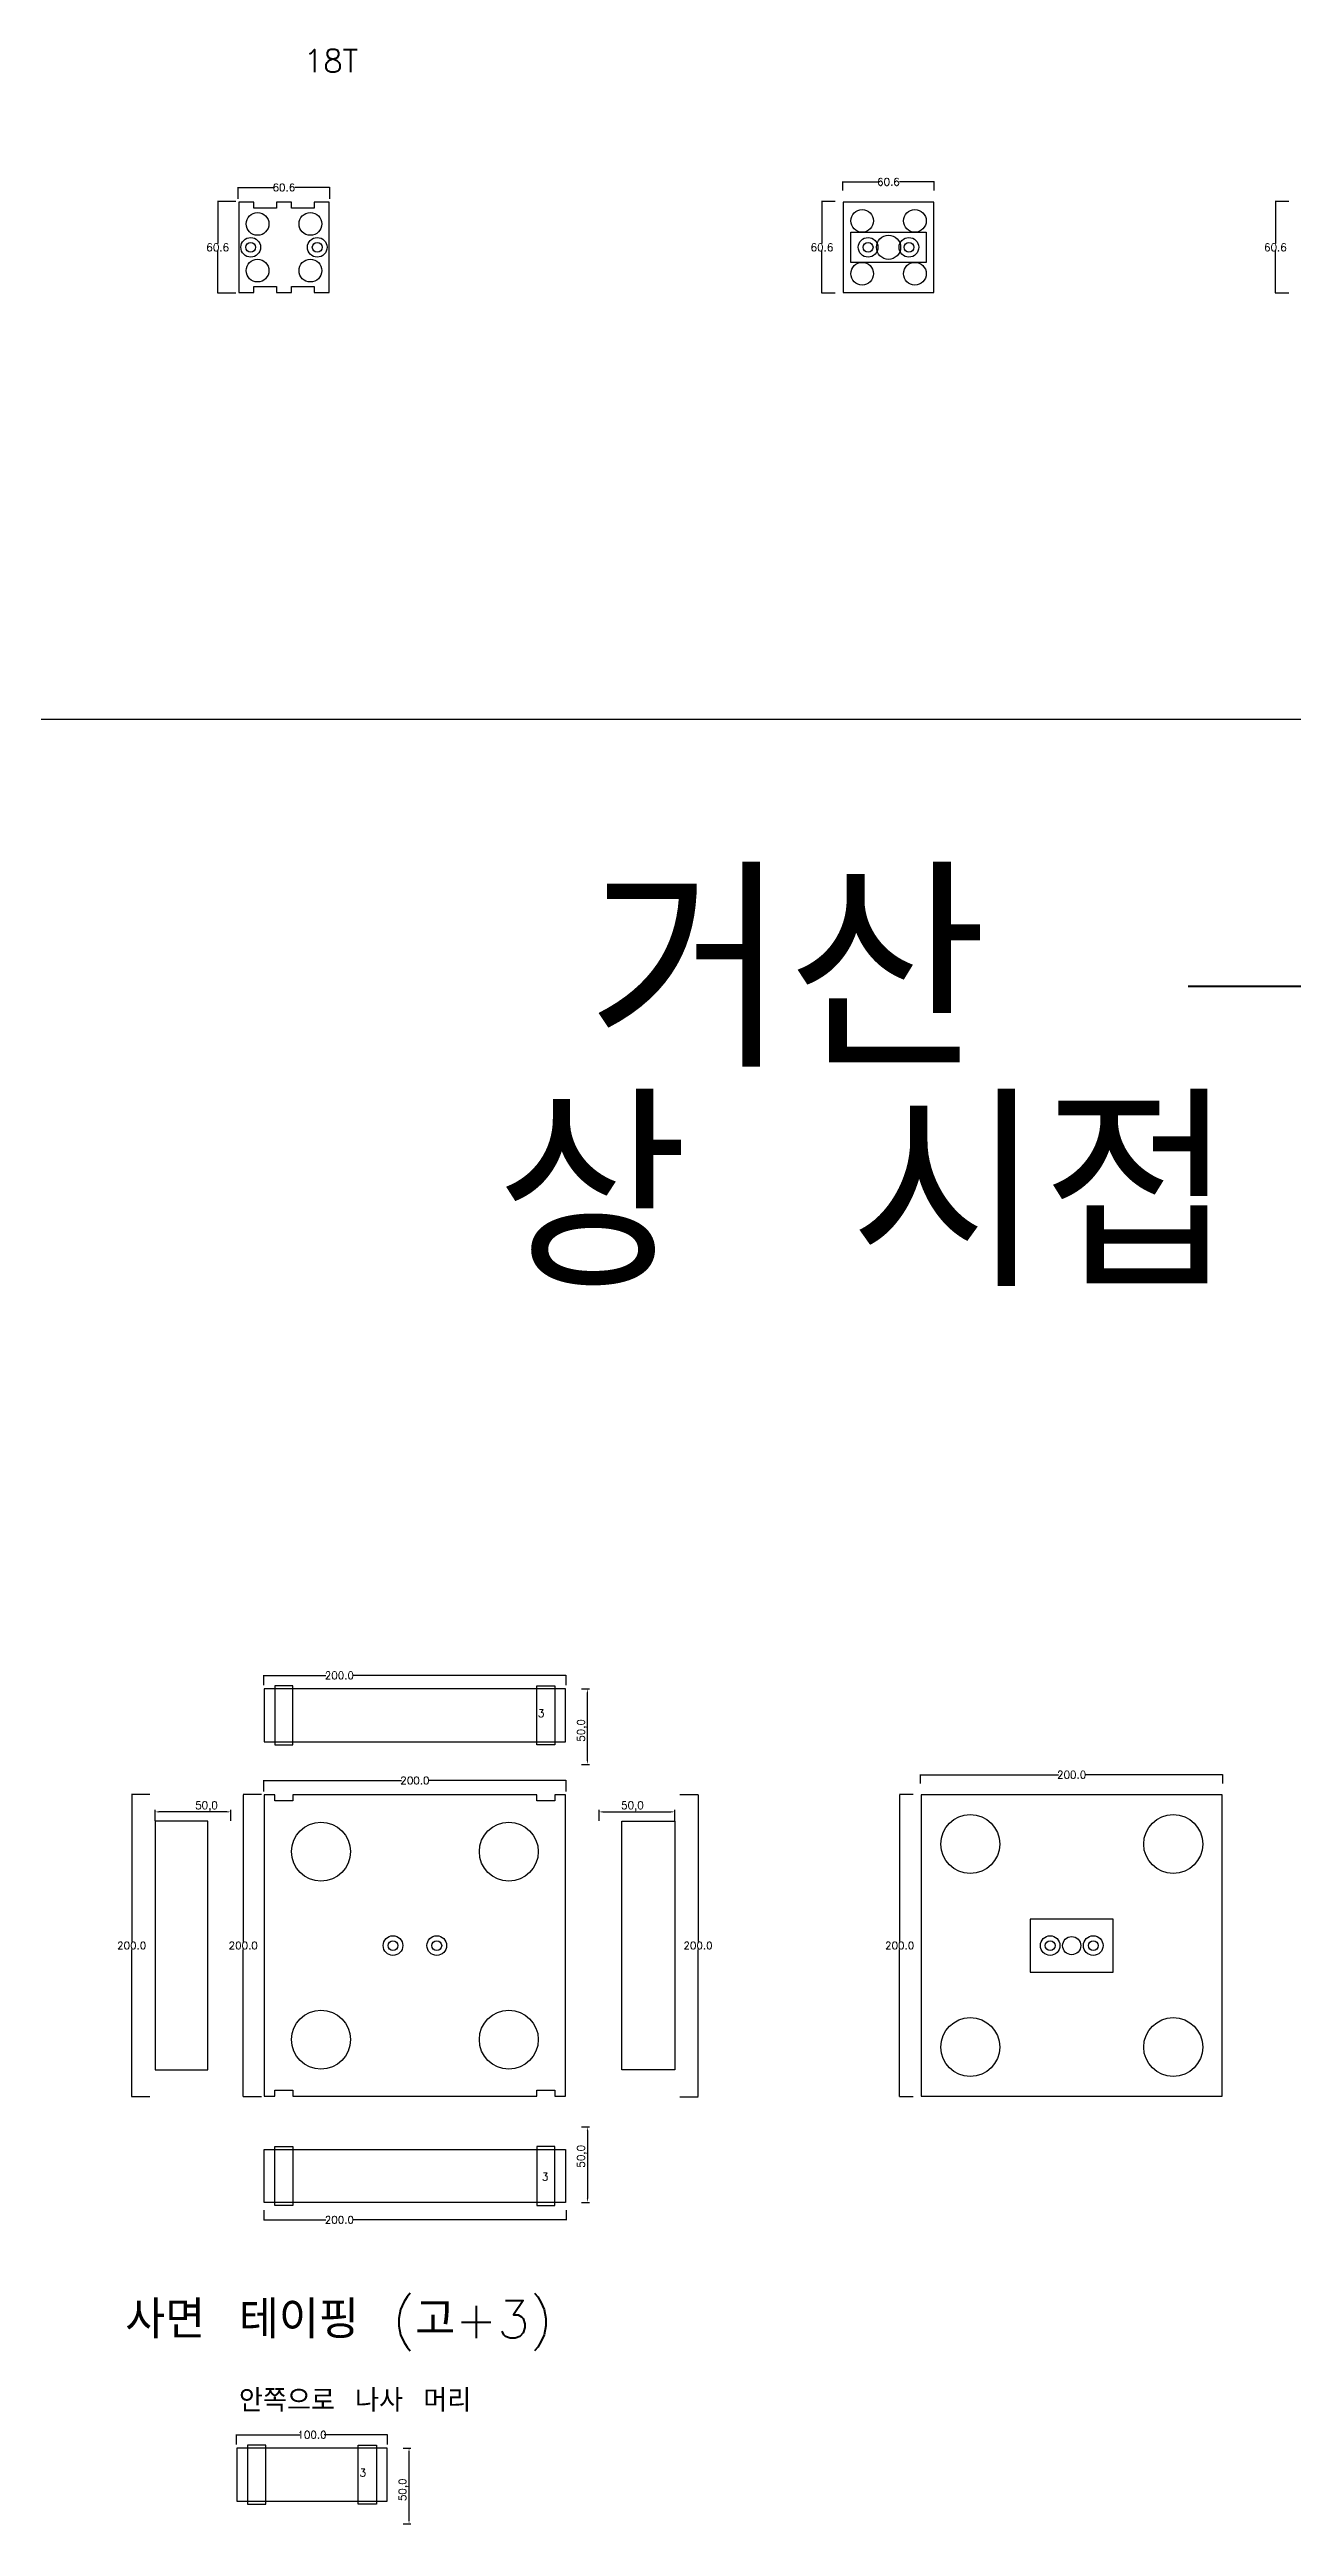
# Model space of a CAD drawing. Header units: millimetres. Extents: x 13291 to 28291, y 200 to 6643.
# Drawn here: x 19818 to 20641, y 5004 to 6643 of the extents above; entities that cross this region are included whole.
import ezdxf

# ---------------------------------------------------------------- set-up
doc = ezdxf.new("R2010")
doc.units = ezdxf.units.MM
for name, color, linetype in [('TEXT', 3, 'Continuous'), ('볼트 구멍', 7, 'Continuous'), ('치구', 7, 'Continuous'), ('치수', 7, 'Continuous')]:
    doc.layers.add(name, color=color, linetype=linetype)
doc.styles.get("Standard").update_dxf_attribs({"font": 'txt.shx', "bigfont": 'whgtxt.shx'})
doc.dimstyles.new('ISO-25', dxfattribs={"dimtxt": 2.5, "dimasz": 2.5, "dimexe": 1.25, "dimexo": 0.625, "dimtad": 1, "dimtxsty": 'Standard', "dimcen": 2.5, "dimadec": 0, "dimazin": 0, "dimtfac": 1, "dimtmove": 0, "dimatfit": 3, "dimfxl": 0, "dimarcsym": 0})
doc.dimstyles.get("Standard").update_dxf_attribs({"dimtxt": 7, "dimasz": 0.18, "dimexe": 0.18, "dimexo": 0.0625, "dimgap": 0.09, "dimtad": 0, "dimtih": 1, "dimtoh": 1, "dimdec": 1, "dimzin": 0, "dimdsep": 46, "dimtxsty": 'Standard', "dimcen": 0.09, "dimadec": 0, "dimazin": 0, "dimtfac": 1, "dimtdec": 1, "dimtofl": 0, "dimtmove": 0, "dimatfit": 3, "dimfxl": 0, "dimtolj": 1, "dimtzin": 0, "dimarcsym": 0})

# ---------------------------------------------------------------- blocks, each defined once
blk = doc.blocks.new('*D274')
at = {"layer": 'Defpoints', "color": 0}
for p in [(20051.5, 5055.9), (20056, 5055.9), (20051.5, 5005.9)]:
    blk.add_point(p, dxfattribs=at)
at = {"layer": '치수', "color": 0, "lineweight": -2}
for p, q in [((20052.1, 5055.9), (20057.2, 5055.9)), ((20056, 5008.4), (20056, 5053.4)), ((20052.1, 5005.9), (20057.2, 5005.9))]:
    blk.add_line(p, q, dxfattribs=at)
at = {"layer": '치수', "color": 0}
for points in [[(20055.5, 5053.4), (20056.4, 5053.4), (20056, 5055.9)], [(20055.5, 5008.4), (20056.4, 5008.4), (20056, 5005.9)]]:
    blk.add_solid(points, dxfattribs=at)
at = {"layer": '치수', "color": 0, "insert": (20052.4, 5028.4), "char_height": 5, "attachment_point": 5, "rotation": 90}
blk.add_mtext('50,0', dxfattribs=at)
blk = doc.blocks.new('*D279')
at = {"layer": 'Defpoints', "color": 0, "linetype": 'Continuous'}
for p in [(20041.8, 5064.8), (19941.8, 5058.4), (20041.8, 5058.4)]:
    blk.add_point(p, dxfattribs=at)
at = {"layer": '치수', "color": 0, "linetype": 'Continuous', "lineweight": -2}
for p, q in [((19941.8, 5058.4), (19941.8, 5065)), ((19942, 5064.8), (19983.8, 5064.8)), ((20041.6, 5064.8), (19999.8, 5064.8)), ((20041.8, 5058.4), (20041.8, 5065))]:
    blk.add_line(p, q, dxfattribs=at)
at = {"layer": '치수', "color": 0, "linetype": 'Continuous'}
for points in [[(19942, 5064.8), (19942, 5064.7), (19941.8, 5064.8)], [(20041.6, 5064.8), (20041.6, 5064.7), (20041.8, 5064.8)]]:
    blk.add_solid(points, dxfattribs=at)
at = {"layer": '치수', "color": 0, "linetype": 'Continuous', "insert": (19991.8, 5064.8), "char_height": 5, "attachment_point": 5}
blk.add_mtext('\\A1;100.0', dxfattribs=at)
blk = doc.blocks.new('*D458')
at = {"layer": 'Defpoints', "color": 0, "linetype": 'Continuous'}
for p in [(19942.9, 6543.9), (20003.5, 6551.3), (20003.5, 6543.9)]:
    blk.add_point(p, dxfattribs=at)
at = {"layer": '치수', "color": 0, "linetype": 'Continuous', "lineweight": -2}
for p, q in [((19942.9, 6543.9), (19942.9, 6551.4)), ((19943.1, 6551.3), (19966.1, 6551.3)), ((20003.4, 6551.3), (19980.4, 6551.3)), ((20003.5, 6543.9), (20003.5, 6551.4))]:
    blk.add_line(p, q, dxfattribs=at)
at = {"layer": '치수', "color": 0, "linetype": 'Continuous'}
for points in [[(19943.1, 6551.3), (19943.1, 6551.2), (19942.9, 6551.3)], [(20003.4, 6551.3), (20003.4, 6551.2), (20003.5, 6551.3)]]:
    blk.add_solid(points, dxfattribs=at)
at = {"layer": '치수', "color": 0, "linetype": 'Continuous', "insert": (19973.2, 6551.3), "char_height": 5, "attachment_point": 5}
blk.add_mtext('\\A1;60.6', dxfattribs=at)
blk = doc.blocks.new('*D459')
at = {"layer": 'Defpoints', "color": 0, "linetype": 'Continuous'}
for p in [(19941.5, 6542), (19929.4, 6481.4), (19941.5, 6481.4)]:
    blk.add_point(p, dxfattribs=at)
at = {"layer": '치수', "color": 0, "linetype": 'Continuous', "lineweight": -2}
for p, q in [((19941.4, 6542), (19929.2, 6542)), ((19929.4, 6541.9), (19929.4, 6514.3)), ((19929.4, 6481.6), (19929.4, 6509.1)), ((19941.4, 6481.4), (19929.2, 6481.4))]:
    blk.add_line(p, q, dxfattribs=at)
at = {"layer": '치수', "color": 0, "linetype": 'Continuous'}
for points in [[(19929.4, 6541.9), (19929.4, 6541.9), (19929.4, 6542)], [(19929.4, 6481.6), (19929.4, 6481.6), (19929.4, 6481.4)]]:
    blk.add_solid(points, dxfattribs=at)
at = {"layer": '치수', "color": 0, "linetype": 'Continuous', "insert": (19929.4, 6511.7), "char_height": 5, "attachment_point": 5}
blk.add_mtext('\\A1;60.6', dxfattribs=at)
blk = doc.blocks.new('*D460')
at = {"layer": 'Defpoints', "color": 0, "linetype": 'Continuous'}
for p in [(20403.5, 6555), (20342.9, 6549.1), (20403.5, 6549.1)]:
    blk.add_point(p, dxfattribs=at)
at = {"layer": '치수', "color": 0, "linetype": 'Continuous', "lineweight": -2}
for p, q in [((20342.9, 6549.2), (20342.9, 6555.2)), ((20343.1, 6555), (20366.1, 6555)), ((20403.4, 6555), (20380.4, 6555)), ((20403.5, 6549.2), (20403.5, 6555.2))]:
    blk.add_line(p, q, dxfattribs=at)
at = {"layer": '치수', "color": 0, "linetype": 'Continuous'}
for points in [[(20343.1, 6555.1), (20343.1, 6555), (20342.9, 6555)], [(20403.4, 6555.1), (20403.4, 6555), (20403.5, 6555)]]:
    blk.add_solid(points, dxfattribs=at)
at = {"layer": '치수', "color": 0, "linetype": 'Continuous', "insert": (20373.2, 6555), "char_height": 5, "attachment_point": 5}
blk.add_mtext('\\A1;60.6', dxfattribs=at)
blk = doc.blocks.new('*D461')
at = {"layer": 'Defpoints', "color": 0, "linetype": 'Continuous'}
for p in [(20338.1, 6542), (20329.2, 6481.4), (20338.1, 6481.4)]:
    blk.add_point(p, dxfattribs=at)
at = {"layer": '치수', "color": 0, "linetype": 'Continuous', "lineweight": -2}
for p, q in [((20338, 6542), (20329, 6542)), ((20329.2, 6541.9), (20329.2, 6514.3)), ((20329.2, 6481.6), (20329.2, 6509.1)), ((20338, 6481.4), (20329, 6481.4))]:
    blk.add_line(p, q, dxfattribs=at)
at = {"layer": '치수', "color": 0, "linetype": 'Continuous'}
for points in [[(20329.1, 6541.9), (20329.2, 6541.9), (20329.2, 6542)], [(20329.1, 6481.6), (20329.2, 6481.6), (20329.2, 6481.4)]]:
    blk.add_solid(points, dxfattribs=at)
at = {"layer": '치수', "color": 0, "linetype": 'Continuous', "insert": (20329.2, 6511.7), "char_height": 5, "attachment_point": 5}
blk.add_mtext('\\A1;60.6', dxfattribs=at)
blk = doc.blocks.new('*D463')
at = {"layer": 'Defpoints', "color": 0, "linetype": 'Continuous'}
for p in [(20638.1, 6542), (20629.2, 6481.4), (20638.1, 6481.4)]:
    blk.add_point(p, dxfattribs=at)
at = {"layer": '치수', "color": 0, "linetype": 'Continuous', "lineweight": -2}
for p, q in [((20638, 6542), (20629, 6542)), ((20629.2, 6541.9), (20629.2, 6514.3)), ((20629.2, 6481.6), (20629.2, 6509.1)), ((20638, 6481.4), (20629, 6481.4))]:
    blk.add_line(p, q, dxfattribs=at)
at = {"layer": '치수', "color": 0, "linetype": 'Continuous'}
for points in [[(20629.1, 6541.9), (20629.2, 6541.9), (20629.2, 6542)], [(20629.1, 6481.6), (20629.2, 6481.6), (20629.2, 6481.4)]]:
    blk.add_solid(points, dxfattribs=at)
at = {"layer": '치수', "color": 0, "linetype": 'Continuous', "insert": (20629.2, 6511.7), "char_height": 5, "attachment_point": 5}
blk.add_mtext('\\A1;60.6', dxfattribs=at)
blk = doc.blocks.new('*D592')
at = {"layer": 'Defpoints', "color": 0, "linetype": 'Continuous'}
for p in [(20389.5, 5488.4), (20380.6, 5288.4), (20389.5, 5288.4)]:
    blk.add_point(p, dxfattribs=at)
at = {"layer": '치수', "color": 0, "linetype": 'Continuous', "lineweight": -2}
for p, q in [((20389.5, 5488.4), (20380.5, 5488.4)), ((20380.6, 5488.2), (20380.6, 5391)), ((20380.6, 5288.5), (20380.6, 5385.8)), ((20389.5, 5288.4), (20380.5, 5288.4))]:
    blk.add_line(p, q, dxfattribs=at)
at = {"layer": '치수', "color": 0, "linetype": 'Continuous'}
for points in [[(20380.6, 5488.2), (20380.7, 5488.2), (20380.6, 5488.4)], [(20380.6, 5288.5), (20380.7, 5288.5), (20380.6, 5288.4)]]:
    blk.add_solid(points, dxfattribs=at)
at = {"layer": '치수', "color": 0, "linetype": 'Continuous', "insert": (20380.6, 5388.4), "char_height": 5, "attachment_point": 5}
blk.add_mtext('\\A1;200.0', dxfattribs=at)
blk = doc.blocks.new('*D593')
at = {"layer": 'Defpoints', "color": 0, "linetype": 'Continuous'}
for p in [(20235.2, 5488.4), (20235.2, 5288.4), (20247.2, 5288.4)]:
    blk.add_point(p, dxfattribs=at)
at = {"layer": '치수', "color": 0, "linetype": 'Continuous', "lineweight": -2}
for p, q in [((20235.2, 5488.4), (20247.4, 5488.4)), ((20247.2, 5488.2), (20247.2, 5391)), ((20247.2, 5288.5), (20247.2, 5385.8)), ((20235.2, 5288.4), (20247.4, 5288.4))]:
    blk.add_line(p, q, dxfattribs=at)
at = {"layer": '치수', "color": 0, "linetype": 'Continuous'}
for points in [[(20247.2, 5488.2), (20247.3, 5488.2), (20247.2, 5488.4)], [(20247.2, 5288.5), (20247.3, 5288.5), (20247.2, 5288.4)]]:
    blk.add_solid(points, dxfattribs=at)
at = {"layer": '치수', "color": 0, "linetype": 'Continuous', "insert": (20247.2, 5388.4), "char_height": 5, "attachment_point": 5}
blk.add_mtext('\\A1;200.0', dxfattribs=at)
blk = doc.blocks.new('*D594')
at = {"layer": 'Defpoints', "color": 0, "linetype": 'Continuous'}
for p in [(19884.6, 5488.4), (19872.5, 5288.4), (19884.6, 5288.4)]:
    blk.add_point(p, dxfattribs=at)
at = {"layer": '치수', "color": 0, "linetype": 'Continuous', "lineweight": -2}
for p, q in [((19884.5, 5488.4), (19872.3, 5488.4)), ((19872.5, 5488.2), (19872.5, 5391)), ((19872.5, 5288.5), (19872.5, 5385.8)), ((19884.5, 5288.4), (19872.3, 5288.4))]:
    blk.add_line(p, q, dxfattribs=at)
at = {"layer": '치수', "color": 0, "linetype": 'Continuous'}
for points in [[(19872.5, 5488.2), (19872.5, 5488.2), (19872.5, 5488.4)], [(19872.5, 5288.5), (19872.5, 5288.5), (19872.5, 5288.4)]]:
    blk.add_solid(points, dxfattribs=at)
at = {"layer": '치수', "color": 0, "linetype": 'Continuous', "insert": (19872.5, 5388.4), "char_height": 5, "attachment_point": 5}
blk.add_mtext('\\A1;200.0', dxfattribs=at)
blk = doc.blocks.new('*D595')
at = {"layer": 'Defpoints', "color": 0, "linetype": 'Continuous'}
for p in [(19958.4, 5488.4), (19946.3, 5288.4), (19958.4, 5288.4)]:
    blk.add_point(p, dxfattribs=at)
at = {"layer": '치수', "color": 0, "linetype": 'Continuous', "lineweight": -2}
for p, q in [((19958.3, 5488.4), (19946.2, 5488.4)), ((19946.3, 5488.2), (19946.3, 5391)), ((19946.3, 5288.5), (19946.3, 5385.8)), ((19958.3, 5288.4), (19946.2, 5288.4))]:
    blk.add_line(p, q, dxfattribs=at)
at = {"layer": '치수', "color": 0, "linetype": 'Continuous'}
for points in [[(19946.3, 5488.2), (19946.4, 5488.2), (19946.3, 5488.4)], [(19946.3, 5288.5), (19946.4, 5288.5), (19946.3, 5288.4)]]:
    blk.add_solid(points, dxfattribs=at)
at = {"layer": '치수', "color": 0, "linetype": 'Continuous', "insert": (19946.3, 5388.4), "char_height": 5, "attachment_point": 5}
blk.add_mtext('\\A1;200.0', dxfattribs=at)
blk = doc.blocks.new('*D596')
at = {"layer": 'Defpoints', "color": 0, "linetype": 'Continuous'}
for p in [(19959.9, 5213.4), (20159.9, 5213.4), (20159.9, 5207)]:
    blk.add_point(p, dxfattribs=at)
at = {"layer": '치수', "color": 0, "linetype": 'Continuous', "lineweight": -2}
for p, q in [((19959.9, 5213.3), (19959.9, 5206.8)), ((20159.9, 5213.3), (20159.9, 5206.8)), ((19960, 5207), (20001, 5207)), ((20159.7, 5207), (20018.7, 5207))]:
    blk.add_line(p, q, dxfattribs=at)
at = {"layer": '치수', "color": 0, "linetype": 'Continuous'}
for points in [[(19960, 5207), (19960, 5207), (19959.9, 5207)], [(20159.7, 5207), (20159.7, 5207), (20159.9, 5207)]]:
    blk.add_solid(points, dxfattribs=at)
at = {"layer": '치수', "color": 0, "linetype": 'Continuous', "insert": (20009.9, 5207), "char_height": 5, "attachment_point": 5}
blk.add_mtext('\\A1;200.0', dxfattribs=at)
blk = doc.blocks.new('*D597')
at = {"layer": 'Defpoints', "color": 0}
for p in [(20169.5, 5268.5), (20169.5, 5218.5), (20174, 5218.5)]:
    blk.add_point(p, dxfattribs=at)
at = {"layer": '치수', "color": 0, "lineweight": -2}
for p, q in [((20170.2, 5268.5), (20175.3, 5268.5)), ((20174, 5266), (20174, 5221)), ((20170.2, 5218.5), (20175.3, 5218.5))]:
    blk.add_line(p, q, dxfattribs=at)
at = {"layer": '치수', "color": 0}
for points in [[(20173.6, 5266), (20174.4, 5266), (20174, 5268.5)], [(20173.6, 5221), (20174.4, 5221), (20174, 5218.5)]]:
    blk.add_solid(points, dxfattribs=at)
at = {"layer": '치수', "color": 0, "insert": (20170.5, 5249), "char_height": 5, "attachment_point": 5, "rotation": 90}
blk.add_mtext('50,0', dxfattribs=at)
blk = doc.blocks.new('*D599')
at = {"layer": 'Defpoints', "color": 0, "linetype": 'Continuous'}
for p in [(19959.9, 5490.2), (20159.9, 5497.6), (20159.9, 5490.2)]:
    blk.add_point(p, dxfattribs=at)
at = {"layer": '치수', "color": 0, "linetype": 'Continuous', "lineweight": -2}
for p, q in [((19959.9, 5490.3), (19959.9, 5497.8)), ((19960, 5497.6), (20051, 5497.6)), ((20159.7, 5497.6), (20068.7, 5497.6)), ((20159.9, 5490.3), (20159.9, 5497.8))]:
    blk.add_line(p, q, dxfattribs=at)
at = {"layer": '치수', "color": 0, "linetype": 'Continuous'}
for points in [[(19960, 5497.6), (19960, 5497.6), (19959.9, 5497.6)], [(20159.7, 5497.6), (20159.7, 5497.6), (20159.9, 5497.6)]]:
    blk.add_solid(points, dxfattribs=at)
at = {"layer": '치수', "color": 0, "linetype": 'Continuous', "insert": (20059.9, 5497.6), "char_height": 5, "attachment_point": 5}
blk.add_mtext('\\A1;200.0', dxfattribs=at)
blk = doc.blocks.new('*D602')
at = {"layer": 'Defpoints', "color": 0, "linetype": 'Continuous'}
for p in [(19959.9, 5560.7), (20159.9, 5567.1), (20159.9, 5560.7)]:
    blk.add_point(p, dxfattribs=at)
at = {"layer": '치수', "color": 0, "linetype": 'Continuous', "lineweight": -2}
for p, q in [((19959.9, 5560.7), (19959.9, 5567.2)), ((19960, 5567.1), (20001, 5567.1)), ((20159.7, 5567.1), (20018.7, 5567.1)), ((20159.9, 5560.7), (20159.9, 5567.2))]:
    blk.add_line(p, q, dxfattribs=at)
at = {"layer": '치수', "color": 0, "linetype": 'Continuous'}
for points in [[(19960, 5567.1), (19960, 5567), (19959.9, 5567.1)], [(20159.7, 5567.1), (20159.7, 5567), (20159.9, 5567.1)]]:
    blk.add_solid(points, dxfattribs=at)
at = {"layer": '치수', "color": 0, "linetype": 'Continuous', "insert": (20009.9, 5567.1), "char_height": 5, "attachment_point": 5}
blk.add_mtext('\\A1;200.0', dxfattribs=at)
blk = doc.blocks.new('*D600')
at = {"layer": 'Defpoints', "color": 0}
for p in [(19888, 5476.8), (19888, 5470.2), (19938, 5470.2)]:
    blk.add_point(p, dxfattribs=at)
at = {"layer": '치수', "color": 0, "lineweight": -2}
for p, q in [((19888, 5470.8), (19888, 5478.1)), ((19935.5, 5476.8), (19890.5, 5476.8)), ((19938, 5470.8), (19938, 5478.1))]:
    blk.add_line(p, q, dxfattribs=at)
at = {"layer": '치수', "color": 0}
for points in [[(19890.5, 5477.3), (19890.5, 5476.4), (19888, 5476.8)], [(19935.5, 5477.3), (19935.5, 5476.4), (19938, 5476.8)]]:
    blk.add_solid(points, dxfattribs=at)
at = {"layer": '치수', "color": 0, "insert": (19922, 5480.4), "char_height": 5, "attachment_point": 5}
blk.add_mtext('50,0', dxfattribs=at)
blk = doc.blocks.new('*D598')
at = {"layer": 'Defpoints', "color": 0}
for p in [(20169.5, 5558.2), (20174, 5558.2), (20169.5, 5508.2)]:
    blk.add_point(p, dxfattribs=at)
at = {"layer": '치수', "color": 0, "lineweight": -2}
for p, q in [((20170.2, 5558.2), (20175.3, 5558.2)), ((20174, 5510.7), (20174, 5555.7)), ((20170.2, 5508.2), (20175.3, 5508.2))]:
    blk.add_line(p, q, dxfattribs=at)
at = {"layer": '치수', "color": 0}
for points in [[(20173.6, 5555.7), (20174.4, 5555.7), (20174, 5558.2)], [(20173.6, 5510.7), (20174.4, 5510.7), (20174, 5508.2)]]:
    blk.add_solid(points, dxfattribs=at)
at = {"layer": '치수', "color": 0, "insert": (20170.5, 5530.7), "char_height": 5, "attachment_point": 5, "rotation": 90}
blk.add_mtext('50,0', dxfattribs=at)
blk = doc.blocks.new('*D601')
at = {"layer": 'Defpoints', "color": 0}
for p in [(20231.8, 5476.8), (20181.8, 5470.2), (20231.8, 5470.2)]:
    blk.add_point(p, dxfattribs=at)
at = {"layer": '치수', "color": 0, "lineweight": -2}
for p, q in [((20181.8, 5470.8), (20181.8, 5478.1)), ((20184.3, 5476.8), (20229.3, 5476.8)), ((20231.8, 5470.8), (20231.8, 5478.1))]:
    blk.add_line(p, q, dxfattribs=at)
at = {"layer": '치수', "color": 0}
for points in [[(20184.3, 5477.3), (20184.3, 5476.4), (20181.8, 5476.8)], [(20229.3, 5477.3), (20229.3, 5476.4), (20231.8, 5476.8)]]:
    blk.add_solid(points, dxfattribs=at)
at = {"layer": '치수', "color": 0, "insert": (20203.8, 5480.4), "char_height": 5, "attachment_point": 5}
blk.add_mtext('50,0', dxfattribs=at)
blk = doc.blocks.new('*D603')
at = {"layer": 'Defpoints', "color": 0, "linetype": 'Continuous'}
for p in [(20394.4, 5495.5), (20594.4, 5501.4), (20594.4, 5495.5)]:
    blk.add_point(p, dxfattribs=at)
at = {"layer": '치수', "color": 0, "linetype": 'Continuous', "lineweight": -2}
for p, q in [((20394.4, 5495.5), (20394.4, 5501.5)), ((20394.6, 5501.4), (20485.6, 5501.4)), ((20594.3, 5501.4), (20503.3, 5501.4)), ((20594.4, 5495.5), (20594.4, 5501.5))]:
    blk.add_line(p, q, dxfattribs=at)
at = {"layer": '치수', "color": 0, "linetype": 'Continuous'}
for points in [[(20394.6, 5501.4), (20394.6, 5501.3), (20394.4, 5501.4)], [(20594.3, 5501.4), (20594.3, 5501.3), (20594.4, 5501.4)]]:
    blk.add_solid(points, dxfattribs=at)
at = {"layer": '치수', "color": 0, "linetype": 'Continuous', "insert": (20494.4, 5501.4), "char_height": 5, "attachment_point": 5}
blk.add_mtext('\\A1;200.0', dxfattribs=at)

msp = doc.modelspace()

# ---------------------------------------------------------------- linework, layer by layer
at = {"color": 1}
msp.add_lwpolyline([(20466.941, 5370.868), (20521.941, 5370.868), (20521.941, 5405.868), (20466.941, 5405.868)], close=True, dxfattribs=at)
for centre in [(19955.799, 6527.187), (19990.699, 6527.187), (20355.799, 6529.187), (20390.699, 6529.187), (19955.799, 6496.287), (19990.699, 6496.287), (20355.799, 6494.287), (20390.699, 6494.287)]:
    msp.add_circle(centre, 7.5)
at = {"layer": 'TEXT', "color": 6}
msp.add_lwpolyline([(19291.441, 4699.699), (19291.441, 6199.699), (22291.441, 6199.699), (22291.441, 4699.699)], close=True, dxfattribs=at)
at = {"layer": '볼트 구멍', "color": 1}
msp.add_lwpolyline([(20348.249, 6521.737), (20398.249, 6521.737), (20398.249, 6501.737), (20348.249, 6501.737)], close=True, dxfattribs=at)
at = {"layer": '볼트 구멍', "color": 2}
for centre in [(19951.249, 6511.737), (19995.249, 6511.737), (20045.361, 5388.368), (20074.361, 5388.368)]:
    msp.add_circle(centre, 6.5, dxfattribs=at)
at = {"layer": '볼트 구멍', "color": 3}
for centre, radius in [((19951.249, 6511.737), 3.25), ((19995.249, 6511.737), 3.25), ((20359.749, 6511.737), 3.25), ((20373.249, 6511.737), 8), ((20386.749, 6511.737), 3.25), ((20045.361, 5388.368), 3.25), ((20074.361, 5388.368), 3.25), ((20480.191, 5388.368), 3.25), ((20494.441, 5388.368), 6), ((20508.691, 5388.368), 3.25)]:
    msp.add_circle(centre, radius, dxfattribs=at)
at = {"layer": '볼트 구멍', "color": 6}
for centre in [(20359.749, 6511.737), (20386.749, 6511.737), (20480.191, 5388.368), (20508.691, 5388.368)]:
    msp.add_circle(centre, 6.5, dxfattribs=at)
at = {"layer": '치구'}
for points in [[(19943.299, 6481.787), (19953.299, 6481.787), (19953.299, 6485.787), (19968.299, 6485.787), (19968.299, 6481.787), (19978.199, 6481.787), (19978.199, 6485.787), (19993.199, 6485.787), (19993.199, 6481.787), (20003.199, 6481.787), (20003.199, 6541.687), (19993.199, 6541.687), (19993.199, 6537.687), (19978.199, 6537.687), (19978.199, 6541.687), (19968.299, 6541.687), (19968.299, 6537.687), (19953.299, 6537.687), (19953.299, 6541.687), (19943.299, 6541.687)], [(20343.299, 6541.687), (20343.299, 6481.787), (20403.199, 6481.787), (20403.199, 6541.687)], [(19960.211, 5523.237), (20159.511, 5523.237), (20159.511, 5558.237), (19960.211, 5558.237)], [(19960.211, 5288.718), (19967.211, 5288.718), (19967.211, 5292.718), (19979.211, 5292.718), (19979.211, 5288.718), (20140.511, 5288.718), (20140.511, 5292.718), (20152.511, 5292.718), (20152.511, 5288.718), (20159.511, 5288.718), (20159.511, 5488.018), (20152.511, 5488.018), (20152.511, 5484.018), (20140.511, 5484.018), (20140.511, 5488.018), (19979.211, 5488.018), (19979.211, 5484.018), (19967.211, 5484.018), (19967.211, 5488.018), (19960.211, 5488.018)], [(20394.791, 5488.018), (20394.791, 5288.718), (20594.091, 5288.718), (20594.091, 5488.018)], [(19922.961, 5470.618), (19887.961, 5470.618), (19887.961, 5306.118), (19922.961, 5306.118)], [(20196.761, 5470.618), (20231.761, 5470.618), (20231.761, 5306.118), (20196.761, 5306.118)], [(19960.211, 5253.499), (20159.511, 5253.499), (20159.511, 5218.499), (19960.211, 5218.499)], [(19942.143, 5020.948), (20041.443, 5020.948), (20041.443, 5055.948), (19942.143, 5055.948)]]:
    msp.add_lwpolyline(points, close=True, dxfattribs=at)
at = {"layer": '치구', "color": 1}
for points in [[(19967.211, 5521.237), (19979.211, 5521.237), (19979.211, 5560.235), (19967.211, 5560.235)], [(20152.511, 5521.237), (20140.511, 5521.237), (20140.511, 5560.235), (20152.511, 5560.235)], [(19967.211, 5255.499), (19979.211, 5255.499), (19979.211, 5216.502), (19967.211, 5216.502)], [(20152.511, 5255.499), (20140.511, 5255.499), (20140.511, 5216.502), (20152.511, 5216.502)], [(19949.143, 5018.948), (19961.143, 5018.948), (19961.143, 5057.946), (19949.143, 5057.946)], [(20034.443, 5018.948), (20022.443, 5018.948), (20022.443, 5057.946), (20034.443, 5057.946)]]:
    msp.add_lwpolyline(points, close=True, dxfattribs=at)
at = {"layer": '치구'}
for centre in [(20427.291, 5455.518), (20561.591, 5455.518), (19997.711, 5450.518), (20122.011, 5450.518), (19997.711, 5326.218), (20122.011, 5326.218), (20427.291, 5321.218), (20561.591, 5321.218)]:
    msp.add_circle(centre, 19.5, dxfattribs=at)

# ---------------------------------------------------------------- texts
at = {"layer": 'TEXT', "color": 1}
for s, height, p in [('18T', 15, (19986.316, 6627.546)), ('3', 5, (20141.323, 5539.539)), ('3', 5, (20143.852, 5233.029)), ('안쪽으로 나사 머리', 15, (19943.447, 5080.006)), ('3', 5, (20023.255, 5037.25))]:
    msp.add_text(s, height=height, dxfattribs=at).set_placement(p)
at = {"layer": 'TEXT', "linetype": 'Continuous'}
for s, height, p in [('거산 - 2층 구형', 125, (20174.208, 5969.4)), ('사면 테이핑 (고+3)', 25, (19868.246, 5128.597))]:
    msp.add_text(s, height=height, dxfattribs=at).set_placement(p)
at = {"layer": 'TEXT', "color": 3}
msp.add_text('상 시접 기본 30mm', height=120, dxfattribs=at).set_placement((20113.877, 5824.522))

# ---------------------------------------------------------------- dimensions: what is measured, and where the dimension line sits
at = {"layer": '치수', "color": 4, "linetype": 'Continuous'}
for base, p1, p2, picture, middle in [((20003.549, 6551.259), (19942.949, 6543.862), (20003.549, 6543.862), '*D458', (19973.249, 6551.259)), ((20403.549, 6555.028), (20342.949, 6549.144), (20403.549, 6549.144), '*D460', (20373.249, 6555.028)), ((20159.861, 5497.59), (19959.861, 5490.193), (20159.861, 5490.193), '*D599', (20059.861, 5497.59)), ((20594.441, 5501.359), (20394.441, 5495.475), (20594.441, 5495.475), '*D603', (20494.441, 5501.359))]:
    dim = msp.add_linear_dim(base=base, p1=p1, p2=p2, dimstyle='Standard', override={"dimtxt": 5}, dxfattribs=at)
    dim.commit()
    dim.dimension.update_dxf_attribs({"geometry": picture, "text_midpoint": middle})
for base, p1, p2, picture, middle in [((19929.42, 6481.437), (19941.489, 6542.037), (19941.489, 6481.437), '*D459', (19929.42, 6511.737)), ((20329.153, 6481.437), (20338.058, 6542.037), (20338.058, 6481.437), '*D461', (20329.153, 6511.737)), ((20629.153, 6481.437), (20638.058, 6542.037), (20638.058, 6481.437), '*D463', (20629.153, 6511.737)), ((19872.494, 5288.368), (19884.563, 5488.368), (19884.563, 5288.368), '*D594', (19872.494, 5388.368)), ((19946.332, 5288.368), (19958.401, 5488.368), (19958.401, 5288.368), '*D595', (19946.332, 5388.368)), ((20247.229, 5288.368), (20235.16, 5488.368), (20235.16, 5288.368), '*D593', (20247.229, 5388.368)), ((20380.645, 5288.368), (20389.55, 5488.368), (20389.55, 5288.368), '*D592', (20380.645, 5388.368))]:
    dim = msp.add_linear_dim(base=base, p1=p1, p2=p2, angle=90, dimstyle='Standard', override={"dimtxt": 5}, dxfattribs=at)
    dim.commit()
    dim.dimension.update_dxf_attribs({"geometry": picture, "text_midpoint": middle})
for base, p1, p2, picture, middle in [((20159.861, 5567.059), (19959.861, 5560.662), (20159.861, 5560.662), '*D602', (20009.861, 5567.059)), ((20159.861, 5206.989), (19959.861, 5213.386), (20159.861, 5213.386), '*D596', (20009.861, 5206.989)), ((20041.793, 5064.77), (19941.793, 5058.373), (20041.793, 5058.373), '*D279', (19991.793, 5064.77))]:
    dim = msp.add_linear_dim(base=base, p1=p1, p2=p2, dimstyle='Standard', override={"dimtxt": 5}, dxfattribs=at)
    dim.commit()
    dim.dimension.update_dxf_attribs({"geometry": picture, "text_midpoint": middle, "dimtype": 160})
at = {"layer": '치수', "color": 4}
for base, p1, p2, angle, picture, middle in [((20174.03, 5558.237), (20169.541, 5508.237), (20169.541, 5558.237), 90, '*D598', (20174.03, 5530.737)), ((19887.961, 5476.845), (19937.961, 5470.218), (19887.961, 5470.218), 180, '*D600', (19921.961, 5476.845)), ((20174.03, 5218.499), (20169.541, 5268.499), (20169.541, 5218.499), 270, '*D597', (20174.03, 5248.999)), ((20055.962, 5055.948), (20051.473, 5005.948), (20051.473, 5055.948), 90, '*D274', (20055.962, 5028.448))]:
    dim = msp.add_linear_dim(base=base, p1=p1, p2=p2, angle=angle, dimstyle='ISO-25', override={"dimtxt": 5, "dimdec": 1, "dimzin": 0, "dimtdec": 1}, dxfattribs=at)
    dim.commit()
    dim.dimension.update_dxf_attribs({"geometry": picture, "text_midpoint": middle, "dimtype": 160})
dim = msp.add_linear_dim(base=(20231.761, 5476.845), p1=(20181.761, 5470.218), p2=(20231.761, 5470.218), dimstyle='ISO-25', override={"dimtxt": 5, "dimdec": 1, "dimzin": 0, "dimtdec": 1}, dxfattribs=at)
dim.commit()
dim.dimension.update_dxf_attribs({"geometry": '*D601', "text_midpoint": (20203.761, 5476.845), "dimtype": 160})

doc.saveas('drawing.dxf')
